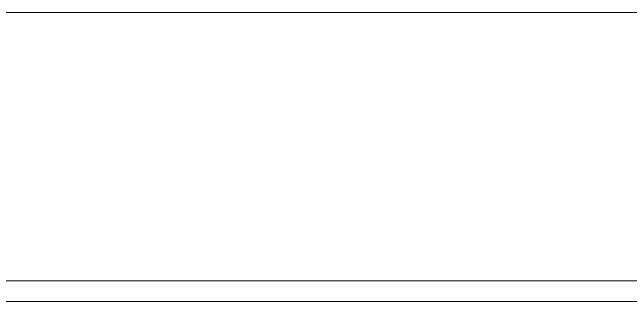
# Model space of a CAD drawing. Header units: millimetres. Extents: x 4229 to 8429, y -1187 to 1783.
# Drawn here: x 6203.5 to 6628.4, y 1583.7 to 1782.5 of the extents above; entities that cross this region are included whole.
import ezdxf

# ---------------------------------------------------------------- set-up
doc = ezdxf.new("R2010")
doc.units = ezdxf.units.MM

msp = doc.modelspace()

# ---------------------------------------------------------------- linework, layer by layer
at = {"lineweight": 5}
for p, q in [((4228.98, 1782.5, 163.19), (8428.98, 1782.5, 163.19)), ((4416.02, 1583.68, 163.19), (8241.94, 1583.68, 163.19)), ((4416.02, 1583.68, 326.37), (8241.94, 1583.68, 326.37)), ((8241.94, 1583.68, 326.37), (4416.02, 1583.68, 326.37))]:
    msp.add_line(p, q, dxfattribs=at)
at = {"color": 4, "lineweight": 5}
msp.add_line((8256.16, 1597.9, 326.37), (4401.81, 1597.9, 326.37), dxfattribs=at)

doc.saveas('drawing.dxf')
